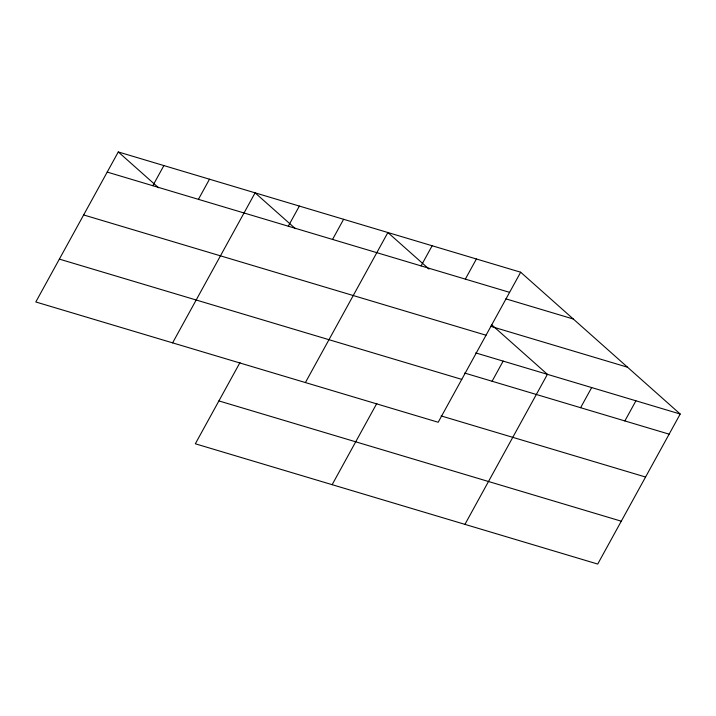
<?xml version="1.0" encoding="UTF-8"?>
<svg xmlns="http://www.w3.org/2000/svg" width="716" height="716" viewBox="0 0 716 716"><rect width="100%" height="100%" fill="white"/><g stroke="black" fill="none" stroke-linecap="round" stroke-linejoin="round"><path stroke-width="1.07" d="M118.283 151.944L35.8 301.973L438.192 422.252L520.666 272.214L118.283 151.944L158.585 187.771M152.812 185.713L163.883 165.575M198.421 199.343L209.493 179.206M172.61 342.866L255.093 192.837L295.404 228.664M288.288 226.202L299.36 206.065M240.012 362.511L195.334 443.786L597.717 564.056L680.2 414.027L520.666 272.214M332.546 239.43L343.617 219.293M305.401 382.559L387.884 232.53L429.009 269.082M421.071 265.896L432.142 245.758M332.143 484.678L376.822 403.412M465.337 279.124L476.408 258.986M492.08 381.243L503.151 361.106M464.935 524.372L547.409 374.334L491.48 324.616M580.604 407.699L591.676 387.562M624.862 420.936L635.933 400.799M107.212 172.082L509.595 292.352M505.863 298.849L573.31 319.014M490.55 326.281L627.556 367.227M83.647 214.943L486.03 335.222M475.746 352.916L680.2 414.027M464.675 373.054L669.129 434.165M59.365 259.111L461.757 379.382M441.11 415.915L645.563 477.026M218.899 400.915L621.282 521.194"/></g></svg>
